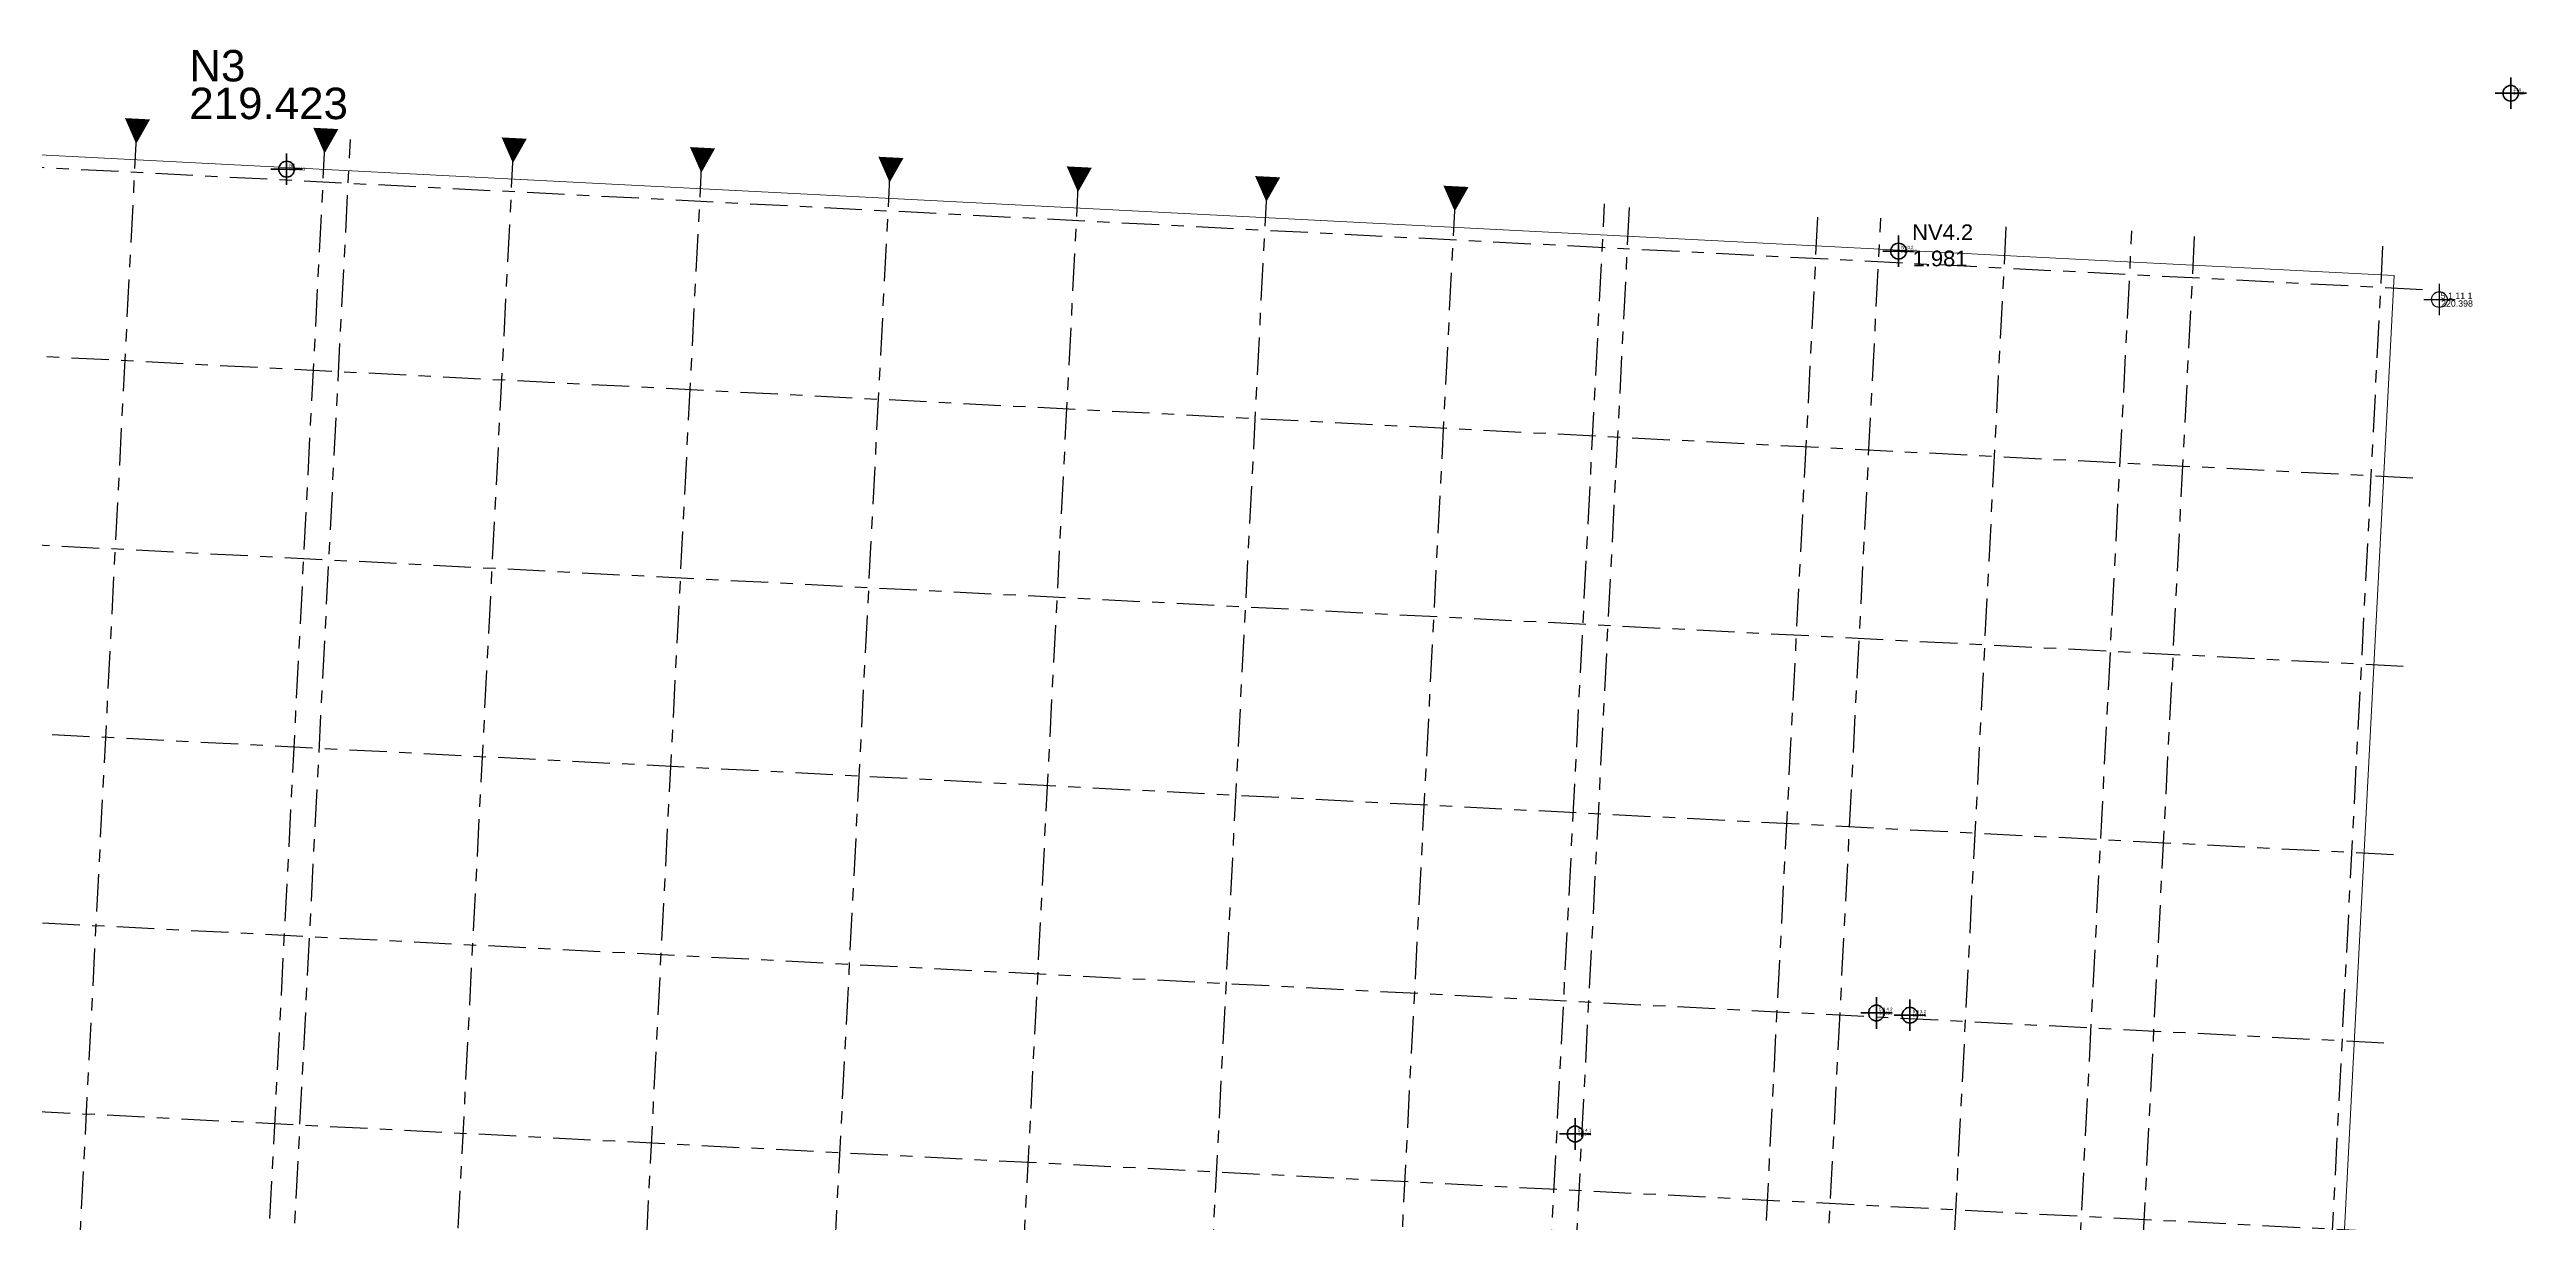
# Model space of a CAD drawing. Header units: metres. Extents: x -21579 to -20728, y 37830 to 38519.
# Drawn here: x -21294.8 to -21216, y 38181.7 to 38219 of the extents above; entities that cross this region are included whole.
import ezdxf

# ---------------------------------------------------------------- set-up
doc = ezdxf.new("R2010")
doc.units = ezdxf.units.M
doc.header["$PDMODE"] = 34
doc.header["$PDSIZE"] = 0.5
doc.linetypes.add('DXK_LINE_DOT3', pattern=[5.9187, 2.979, -0.9799, 0.9799, -0.9799])
for name, color, linetype in [('2', 7, 'Continuous'), ('8', 7, 'Continuous'), ('Номер', 7, 'Continuous'), ('Номер_cw_GPT', 7, 'Continuous'), ('Отметка', 7, 'Continuous'), ('Отметка_cw_GPT', 7, 'Continuous'), ('Пикет', 7, 'Continuous'), ('Пикет_cw_GPT', 7, 'Continuous')]:
    doc.layers.add(name, color=color, linetype=linetype)
doc.layers.add('ка', color=7, linetype='Continuous', lineweight=30)
doc.styles.get("Standard").update_dxf_attribs({"font": 'arial.ttf'})

# ---------------------------------------------------------------- blocks, each defined once
blk = doc.blocks.new('5к')
at = {"layer": '8', "linetype": 'Continuous'}
for points in [[(1774.88, 333.13), (1773.88, 331.13), (1772.88, 333.13)], [(1789.88, 333.13), (1788.88, 331.13), (1787.88, 333.13)], [(1804.88, 333.13), (1803.88, 331.13), (1802.88, 333.13)], [(1819.88, 333.13), (1818.88, 331.13), (1817.88, 333.13)], [(1834.88, 333.13), (1833.88, 331.13), (1832.88, 333.13)], [(1849.88, 333.13), (1848.88, 331.13), (1847.88, 333.13)], [(1864.88, 333.13), (1863.88, 331.13), (1862.88, 333.13)], [(1879.88, 333.13), (1878.88, 331.13), (1877.88, 333.13)]]:
    blk.add_hatch(color=8, dxfattribs=at).paths.add_polyline_path(points)
at = {"layer": '2', "color": 8, "linetype": 'DXK_LINE_DOT3'}
for p, q in [((1773.88, -25.94), (1773.88, 332.34)), ((1788.88, -25.94), (1788.88, 332.34)), ((1790.88, -36.09), (1790.88, 332.34)), ((1803.88, -25.94), (1803.88, 332.34)), ((1818.88, -25.94), (1818.88, 332.34)), ((1833.88, -25.94), (1833.88, 332.34)), ((1848.88, -25.94), (1848.88, 332.34)), ((1863.88, -25.94), (1863.88, 332.34)), ((1878.88, -25.94), (1878.88, 332.34)), ((1890.75, -36.44), (1890.75, 332.34)), ((1892.75, -25.94), (1892.75, 332.34)), ((1907.75, -25.94), (1907.75, 332.34)), ((1912.75, -35.75), (1912.75, 332.34)), ((1922.75, -25.94), (1922.75, 332.34)), ((1932.75, -35.66), (1932.75, 332.34)), ((1937.75, -25.94), (1937.75, 332.34)), ((1952.75, -25.94), (1952.75, 332.34)), ((1698.59, 328.88), (1956.96, 328.88)), ((1698.59, 313.88), (1956.96, 313.88)), ((1698.59, 298.88), (1956.96, 298.88)), ((1698.59, 283.88), (1956.96, 283.88)), ((1698.59, 268.88), (1956.96, 268.88)), ((1698.59, 253.88), (1956.96, 253.88))]:
    blk.add_line(p, q, dxfattribs=at)

msp = doc.modelspace()

# ---------------------------------------------------------------- linework, layer by layer
at = {"layer": 'ка', "lineweight": 15, "elevation": 218.095}
msp.add_lwpolyline([(-21310.405, 38216.482), (-21220.173, 38211.857), (-21227.053, 38079.686), (-21317.284, 38084.311)], close=True, dxfattribs=at)
at = {"layer": 'Пикет', "color": 3, "lineweight": 60}
for p in [(-21216.462, 38217.652, 1.308), (-21287.216, 38215.238, 219.423), (-21235.938, 38212.63, 219.681), (-21236.642, 38188.392, 10.36), (-21235.575, 38188.321, 10.446), (-21246.225, 38184.543, 10.144)]:
    msp.add_point(p, dxfattribs=at)
at = {"layer": 'Пикет', "color": 230, "lineweight": 60}
msp.add_point((-21287.216, 38215.238, 219.423), dxfattribs=at)
at = {"layer": 'Пикет_cw_GPT', "color": 121, "lineweight": 60}
msp.add_point((-21235.938, 38212.63, 1.981), dxfattribs=at)
msp.add_point((-21235.938, 38212.63, 1.981), dxfattribs=at)
at = {"layer": 'Пикет_cw_GPT', "color": 121}
msp.add_point((-21218.732, 38211.089, 220.398), dxfattribs=at)

# ---------------------------------------------------------------- block references
at = {"xscale": 0.400000000000021, "yscale": 0.400000000000021, "zscale": 0.400000000000021, "rotation": 357.065376066985}
msp.add_blockref('5к', (-22007.404, 38120.09, 218.095), dxfattribs=at)

# ---------------------------------------------------------------- texts
at = {"layer": 'Номер', "color": 110, "lineweight": 60}
msp.add_text('N3', height=1, dxfattribs=at).set_placement((-21290.313, 38218.029, 217.715))
at = {"layer": 'Номер', "color": 4, "lineweight": 60}
for s, p in [('Z14', (-21216.375, 38217.722, 1.308)), ('N3', (-21287.129, 38215.308, 219.423)), ('NV4.2', (-21235.851, 38212.7, 219.681)), ('5 3 4 2', (-21236.555, 38188.462, 10.36)), ('5 3 3 2', (-21235.488, 38188.391, 10.446)), ('5 3 4 1', (-21246.138, 38184.613, 10.144))]:
    msp.add_text(s, height=0.1, dxfattribs=at).set_placement(p)
at = {"layer": 'Номер_cw_GPT', "color": 231, "lineweight": 60}
msp.add_text('NV4.2', height=0.5, dxfattribs=at).set_placement((-21235.505, 38212.98, 1.981))
msp.add_text('NV4.2', height=0.5, dxfattribs=at).set_placement((-21235.505, 38212.98, 1.981))
at = {"layer": 'Номер_cw_GPT', "color": 231}
msp.add_text('5 1 11 1', height=0.2, dxfattribs=at).set_placement((-21218.69, 38211.111, 219.863))
at = {"layer": 'Отметка', "color": 20, "lineweight": 60}
msp.add_text('219.423', height=1, dxfattribs=at).set_placement((-21290.313, 38216.829, 217.715))
at = {"layer": 'Отметка', "color": 1, "lineweight": 60}
for s, p in [('1.308', (-21216.375, 38217.602, 1.308)), ('219.423', (-21287.129, 38215.188, 219.423)), ('219.681', (-21235.851, 38212.58, 219.681)), ('10.360', (-21236.555, 38188.342, 10.36)), ('10.446', (-21235.488, 38188.271, 10.446)), ('10.144', (-21246.138, 38184.493, 10.144))]:
    msp.add_text(s, height=0.1, dxfattribs=at).set_placement(p)
at = {"layer": 'Отметка_cw_GPT', "color": 191, "lineweight": 60}
msp.add_text('1.981', height=0.5, dxfattribs=at).set_placement((-21235.491, 38212.147, 1.981))
msp.add_text('1.981', height=0.5, dxfattribs=at).set_placement((-21235.491, 38212.147, 1.981))
at = {"layer": 'Отметка_cw_GPT', "color": 191}
msp.add_text('220.398', height=0.2, dxfattribs=at).set_placement((-21218.676, 38210.865, 219.863))

doc.saveas('drawing.dxf')
